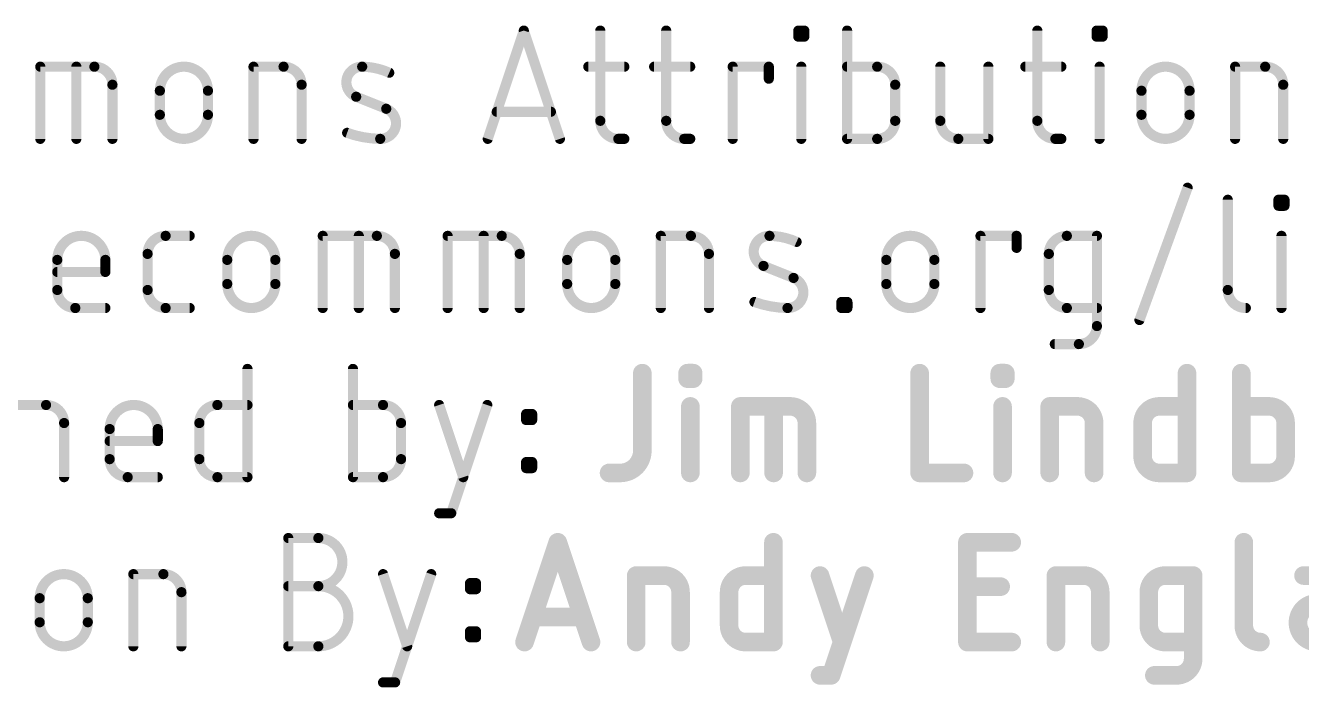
# Model space of a CAD drawing. Extents: x -31.8 to 54.9, y -28.5 to 33.1.
# Drawn here: x 6.61 to 25.78, y -28.48 to -18.54 of the extents above; entities that cross this region are included whole.
import ezdxf

# ---------------------------------------------------------------- set-up
doc = ezdxf.new("R2010")
doc.units = 0
doc.layers.add('51', color=53, linetype='CONTINUOUS')

msp = doc.modelspace()

# ---------------------------------------------------------------- linework, layer by layer
at = {"layer": '51'}
for points, const_width in [([(13.5572, -20.2438), (14.0991, -18.6182)], 0.1524), ([(14.0991, -18.6182), (14.641, -20.2438)], 0.1524), ([(15.2477, -18.6182), (15.2477, -19.9729)], 0.1524), ([(16.2377, -18.6182), (16.2377, -19.9729)], 0.1524), ([(18.2223, -18.7085), (18.2223, -18.6182)], 0.1524), ([(18.2223, -18.6182), (18.3126, -18.6182)], 0.1524), ([(18.3126, -18.6182), (18.3126, -18.7085)], 0.1524), ([(18.9556, -18.6182), (18.9556, -20.2438)], 0.1524), ([(21.8128, -18.6182), (21.8128, -19.9729)], 0.1524), ([(22.7032, -18.7085), (22.7032, -18.6182)], 0.1524), ([(22.7032, -18.6182), (22.7935, -18.6182)], 0.1524), ([(22.7935, -18.6182), (22.7935, -18.7085)], 0.1524), ([(18.3126, -18.7085), (18.2223, -18.7085)], 0.1524), ([(22.7935, -18.7085), (22.7032, -18.7085)], 0.1524), ([(6.8358, -20.2438), (6.8358, -19.1601)], 0.1524), ([(6.8358, -19.1601), (7.6486, -19.1601)], 0.1524), ([(7.3777, -20.2438), (7.3777, -19.1601)], 0.1524), ([(10.0385, -20.2438), (10.0385, -19.1601)], 0.1524), ([(10.0385, -19.1601), (10.49, -19.1601)], 0.1524), ([(15.0671, -19.1601), (15.6089, -19.1601)], 0.1524), ([(16.057, -19.1601), (16.5989, -19.1601)], 0.1524), ([(17.2373, -20.2438), (17.2373, -19.1601)], 0.1524), ([(17.2373, -19.1601), (17.7792, -19.1601)], 0.1524), ([(17.7792, -19.1601), (17.7792, -19.3407)], 0.1524), ([(18.2674, -20.2438), (18.2674, -19.1601)], 0.1524), ([(19.4072, -19.1601), (18.9556, -19.1601)], 0.1524), ([(20.3551, -19.1601), (20.3551, -19.9729)], 0.1524), ([(21.0776, -20.2438), (21.0776, -19.1601)], 0.1524), ([(21.6322, -19.1601), (22.174, -19.1601)], 0.1524), ([(22.7484, -20.2438), (22.7484, -19.1601)], 0.1524), ([(24.7839, -20.2438), (24.7839, -19.1601)], 0.1524), ([(24.7839, -19.1601), (25.2355, -19.1601)], 0.1524), ([(7.9196, -19.431), (7.9196, -20.2438)], 0.1524), ([(10.761, -19.431), (10.761, -20.2438)], 0.1524), ([(19.6781, -19.9729), (19.6781, -19.431)], 0.1524), ([(25.5064, -19.431), (25.5064, -20.2438)], 0.1524), ([(8.6317, -19.8826), (8.6317, -19.5213)], 0.1524), ([(9.3542, -19.5213), (9.3542, -19.8826)], 0.1524), ([(12.0323, -19.7922), (11.5808, -19.6116)], 0.1524), ([(23.3771, -19.8826), (23.3771, -19.5213)], 0.1524), ([(24.0996, -19.5213), (24.0996, -19.8826)], 0.1524), ([(14.5055, -19.8374), (13.6927, -19.8374)], 0.1524), ([(15.5186, -20.2438), (15.6089, -20.2438)], 0.1524), ([(16.5086, -20.2438), (16.5989, -20.2438)], 0.1524), ([(18.9556, -20.2438), (19.4072, -20.2438)], 0.1524), ([(20.626, -20.2438), (21.0776, -20.2438)], 0.1524), ([(22.0837, -20.2438), (22.174, -20.2438)], 0.1524), ([(23.3475, -22.9644), (24.07, -20.9776)], 0.1524), ([(24.6738, -21.1582), (24.6738, -22.5129)], 0.1524), ([(25.4351, -21.2485), (25.4351, -21.1582)], 0.1524), ([(25.4351, -21.1582), (25.5254, -21.1582)], 0.1524), ([(25.5254, -21.1582), (25.5254, -21.2485)], 0.1524), ([(25.5254, -21.2485), (25.4351, -21.2485)], 0.1524), ([(8.7184, -21.7001), (9.0797, -21.7001)], 0.1524), ([(11.0787, -22.7838), (11.0787, -21.7001)], 0.1524), ([(11.0787, -21.7001), (11.8915, -21.7001)], 0.1524), ([(11.6206, -22.7838), (11.6206, -21.7001)], 0.1524), ([(12.9545, -22.7838), (12.9545, -21.7001)], 0.1524), ([(12.9545, -21.7001), (13.7673, -21.7001)], 0.1524), ([(13.4963, -22.7838), (13.4963, -21.7001)], 0.1524), ([(16.1571, -22.7838), (16.1571, -21.7001)], 0.1524), ([(16.1571, -21.7001), (16.6087, -21.7001)], 0.1524), ([(20.9592, -22.7838), (20.9592, -21.7001)], 0.1524), ([(20.9592, -21.7001), (21.5011, -21.7001)], 0.1524), ([(21.5011, -21.7001), (21.5011, -21.8807)], 0.1524), ([(22.2564, -21.7001), (22.7079, -21.7001)], 0.1524), ([(22.7079, -21.7001), (22.7079, -23.0547)], 0.1524), ([(25.4803, -22.7838), (25.4803, -21.7001)], 0.1524), ([(7.091, -22.5129), (7.091, -22.0613)], 0.1524), ([(7.8135, -22.0613), (7.8135, -22.2419)], 0.1524), ([(8.4475, -22.5129), (8.4475, -21.971)], 0.1524), ([(9.6441, -22.4226), (9.6441, -22.0613)], 0.1524), ([(10.3666, -22.0613), (10.3666, -22.4226)], 0.1524), ([(12.1625, -21.971), (12.1625, -22.7838)], 0.1524), ([(14.0382, -21.971), (14.0382, -22.7838)], 0.1524), ([(14.7503, -22.4226), (14.7503, -22.0613)], 0.1524), ([(15.4728, -22.0613), (15.4728, -22.4226)], 0.1524), ([(16.8796, -21.971), (16.8796, -22.7838)], 0.1524), ([(19.5439, -22.4226), (19.5439, -22.0613)], 0.1524), ([(20.2664, -22.0613), (20.2664, -22.4226)], 0.1524), ([(21.9855, -22.5129), (21.9855, -21.971)], 0.1524), ([(7.8135, -22.2419), (7.091, -22.2419)], 0.1524), ([(18.151, -22.3322), (17.6994, -22.1516)], 0.1524), ([(7.8135, -22.7838), (7.3619, -22.7838)], 0.1524), ([(9.0797, -22.7838), (8.7184, -22.7838)], 0.1524), ([(18.87, -22.7838), (18.87, -22.6935)], 0.1524), ([(18.87, -22.6935), (18.9603, -22.6935)], 0.1524), ([(18.9603, -22.7838), (18.87, -22.7838)], 0.1524), ([(18.9603, -22.6935), (18.9603, -22.7838)], 0.1524), ([(22.7079, -22.7838), (22.2564, -22.7838)], 0.1524), ([(22.437, -23.3257), (22.0758, -23.3257)], 0.1524), ([(9.9478, -23.6982), (9.9478, -25.3238)], 0.1524), ([(11.5325, -23.6982), (11.5325, -25.3238)], 0.1524), ([(15.8792, -23.7617), (15.8792, -24.9273)], 0.2794), ([(16.5595, -23.845), (16.5595, -23.7617)], 0.2794), ([(16.5595, -23.7617), (16.6427, -23.7617)], 0.2794), ([(16.6427, -23.845), (16.5595, -23.845)], 0.2794), ([(16.6427, -23.7617), (16.6427, -23.845)], 0.2794), ([(20.045, -23.7617), (20.045, -25.2603)], 0.2794), ([(21.2488, -23.845), (21.2488, -23.7617)], 0.2794), ([(21.2488, -23.7617), (21.3321, -23.7617)], 0.2794), ([(21.3321, -23.845), (21.2488, -23.845)], 0.2794), ([(21.3321, -23.7617), (21.3321, -23.845)], 0.2794), ([(24.0613, -23.7617), (24.0613, -25.2603)], 0.2794), ([(24.8763, -23.7617), (24.8763, -25.2603)], 0.2794), ([(16.6011, -25.2603), (16.6011, -24.2612)], 0.2794), ([(17.3521, -25.2603), (17.3521, -24.2612)], 0.2794), ([(17.3521, -24.2612), (18.1014, -24.2612)], 0.2794), ([(17.8516, -25.2603), (17.8516, -24.2612)], 0.2794), ([(21.2904, -25.2603), (21.2904, -24.2612)], 0.2794), ([(21.9995, -25.2603), (21.9995, -24.2612)], 0.2794), ([(21.9995, -24.2612), (22.4158, -24.2612)], 0.2794), ([(23.645, -24.2612), (24.0613, -24.2612)], 0.2794), ([(25.2926, -24.2612), (24.8763, -24.2612)], 0.2794), ([(6.4711, -24.2401), (6.9227, -24.2401)], 0.1524), ([(9.4962, -24.2401), (9.9478, -24.2401)], 0.1524), ([(11.9841, -24.2401), (11.5325, -24.2401)], 0.1524), ([(12.8278, -24.2401), (13.189, -25.3238)], 0.1524), ([(13.0084, -25.8657), (13.5503, -24.2401)], 0.1524), ([(14.1339, -24.4658), (14.1339, -24.3755)], 0.1524), ([(14.1339, -24.3755), (14.2242, -24.3755)], 0.1524), ([(14.2242, -24.3755), (14.2242, -24.4658)], 0.1524), ([(7.1936, -24.511), (7.1936, -25.3238)], 0.1524), ([(7.8779, -25.0529), (7.8779, -24.6013)], 0.1524), ([(8.6004, -24.6013), (8.6004, -24.7819)], 0.1524), ([(9.2253, -25.0529), (9.2253, -24.511)], 0.1524), ([(12.255, -25.0529), (12.255, -24.511)], 0.1524), ([(14.2242, -24.4658), (14.1339, -24.4658)], 0.1524), ([(18.3511, -24.511), (18.3511, -25.2603)], 0.2794), ([(22.6656, -24.511), (22.6656, -25.2603)], 0.2794), ([(23.3953, -25.0105), (23.3953, -24.511)], 0.2794), ([(25.5423, -25.0105), (25.5423, -24.511)], 0.2794), ([(8.6004, -24.7819), (7.8779, -24.7819)], 0.1524), ([(14.1339, -25.1883), (14.1339, -25.098)], 0.1524), ([(14.1339, -25.098), (14.2242, -25.098)], 0.1524), ([(14.2242, -25.098), (14.2242, -25.1883)], 0.1524), ([(8.6004, -25.3238), (8.1488, -25.3238)], 0.1524), ([(9.9478, -25.3238), (9.4962, -25.3238)], 0.1524), ([(11.5325, -25.3238), (11.9841, -25.3238)], 0.1524), ([(14.2242, -25.1883), (14.1339, -25.1883)], 0.1524), ([(15.5462, -25.2603), (15.3797, -25.2603)], 0.2794), ([(20.045, -25.2603), (20.711, -25.2603)], 0.2794), ([(24.0613, -25.2603), (23.645, -25.2603)], 0.2794), ([(24.8763, -25.2603), (25.2926, -25.2603)], 0.2794), ([(12.8278, -25.8657), (13.0084, -25.8657)], 0.1524), ([(10.561, -27.8638), (10.561, -26.2382)], 0.1524), ([(10.561, -26.2382), (11.0126, -26.2382)], 0.1524), ([(14.1097, -27.8003), (14.6092, -26.3017)], 0.2794), ([(14.6092, -26.3017), (15.1088, -27.8003)], 0.2794), ([(17.849, -26.3017), (17.849, -27.8003)], 0.2794), ([(20.7626, -27.8003), (20.7626, -26.3017)], 0.2794), ([(20.7626, -26.3017), (21.4286, -26.3017)], 0.2794), ([(24.9147, -26.3017), (24.9147, -27.5505)], 0.2794), ([(8.2335, -27.8638), (8.2335, -26.7801)], 0.1524), ([(8.2335, -26.7801), (8.685, -26.7801)], 0.1524), ([(11.985, -26.7801), (12.3462, -27.8638)], 0.1524), ([(12.1656, -28.4057), (12.7075, -26.7801)], 0.1524), ([(15.7872, -27.8003), (15.7872, -26.8012)], 0.2794), ([(15.7872, -26.8012), (16.2035, -26.8012)], 0.2794), ([(17.4328, -26.8012), (17.849, -26.8012)], 0.2794), ([(18.5487, -26.8012), (18.8818, -27.8003)], 0.2794), ([(18.7153, -28.2998), (19.2148, -26.8012)], 0.2794), ([(20.7626, -26.9677), (21.2621, -26.9677)], 0.2794), ([(22.0918, -27.8003), (22.0918, -26.8012)], 0.2794), ([(22.0918, -26.8012), (22.5081, -26.8012)], 0.2794), ([(23.7373, -26.8012), (24.1536, -26.8012)], 0.2794), ([(24.1536, -26.8012), (24.1536, -28.0501)], 0.2794), ([(26.1443, -26.8012), (25.8113, -26.8012)], 0.2794), ([(8.956, -27.051), (8.956, -27.8638)], 0.1524), ([(10.561, -26.9607), (11.0126, -26.9607)], 0.1524), ([(13.291, -27.0058), (13.291, -26.9155)], 0.1524), ([(13.291, -26.9155), (13.3813, -26.9155)], 0.1524), ([(13.3813, -27.0058), (13.291, -27.0058)], 0.1524), ([(13.3813, -26.9155), (13.3813, -27.0058)], 0.1524), ([(16.4533, -27.051), (16.4533, -27.8003)], 0.2794), ([(17.183, -27.5505), (17.183, -27.051)], 0.2794), ([(22.7579, -27.051), (22.7579, -27.8003)], 0.2794), ([(23.4876, -27.5505), (23.4876, -27.051)], 0.2794), ([(6.8267, -27.5026), (6.8267, -27.1413)], 0.1524), ([(7.5492, -27.1413), (7.5492, -27.5026)], 0.1524), ([(14.9839, -27.4257), (14.2346, -27.4257)], 0.2794), ([(13.291, -27.7283), (13.291, -27.638)], 0.1524), ([(13.291, -27.638), (13.3813, -27.638)], 0.1524), ([(13.3813, -27.638), (13.3813, -27.7283)], 0.1524), ([(11.0126, -27.8638), (10.561, -27.8638)], 0.1524), ([(13.3813, -27.7283), (13.291, -27.7283)], 0.1524), ([(17.849, -27.8003), (17.4328, -27.8003)], 0.2794), ([(21.4286, -27.8003), (20.7626, -27.8003)], 0.2794), ([(24.1536, -27.8003), (23.7373, -27.8003)], 0.2794), ([(18.5487, -28.2998), (18.7153, -28.2998)], 0.2794), ([(23.9039, -28.2998), (23.5708, -28.2998)], 0.2794), ([(11.985, -28.4057), (12.1656, -28.4057)], 0.1524)]:
    msp.add_lwpolyline(points, dxfattribs=dict(at, const_width=const_width))
for points, const_width in [([(14.1353, -18.6062, 1), (14.063, -18.6302)], 0.0762), ([(14.1353, -18.6302, 1), (14.063, -18.6062)], 0.0762), ([(15.2858, -18.6182, 1), (15.2096, -18.6182)], 0.0762), ([(16.2758, -18.6182, 1), (16.1996, -18.6182)], 0.0762), ([(18.2604, -18.6182, 1), (18.1842, -18.6182)], 0.0762), ([(18.2223, -18.5801, 1), (18.2223, -18.6563)], 0.0762), ([(18.3507, -18.6182, 1), (18.2745, -18.6182)], 0.0762), ([(18.3126, -18.6563, 1), (18.3126, -18.5801)], 0.0762), ([(18.9937, -18.6182, 1), (18.9175, -18.6182)], 0.0762), ([(21.8509, -18.6182, 1), (21.7747, -18.6182)], 0.0762), ([(22.7413, -18.6182, 1), (22.6651, -18.6182)], 0.0762), ([(22.7032, -18.5801, 1), (22.7032, -18.6563)], 0.0762), ([(22.8316, -18.6182, 1), (22.7554, -18.6182)], 0.0762), ([(22.7935, -18.6563, 1), (22.7935, -18.5801)], 0.0762), ([(18.2223, -18.6704, 1), (18.2223, -18.7466)], 0.0762), ([(18.1842, -18.7085, 1), (18.2604, -18.7085)], 0.0762), ([(18.2745, -18.7085, 1), (18.3507, -18.7085)], 0.0762), ([(18.3126, -18.7466, 1), (18.3126, -18.6704)], 0.0762), ([(22.7032, -18.6704, 1), (22.7032, -18.7466)], 0.0762), ([(22.6651, -18.7085, 1), (22.7413, -18.7085)], 0.0762), ([(22.7554, -18.7085, 1), (22.8316, -18.7085)], 0.0762), ([(22.7935, -18.7466, 1), (22.7935, -18.6704)], 0.0762), ([(6.8739, -19.1601, 1), (6.7977, -19.1601)], 0.0762), ([(6.8358, -19.122, 1), (6.8358, -19.1982)], 0.0762), ([(7.4158, -19.1601, 1), (7.3396, -19.1601)], 0.0762), ([(7.9196, -19.431, 0.4142), (7.6486, -19.1601)], 0.1524), ([(7.6486, -19.122, 1), (7.6486, -19.1982)], 0.0762), ([(7.6486, -19.1982, 1), (7.6486, -19.122)], 0.0762), ([(9.3542, -19.5213, 1), (8.6317, -19.5213)], 0.1524), ([(10.0766, -19.1601, 1), (10.0004, -19.1601)], 0.0762), ([(10.0385, -19.122, 1), (10.0385, -19.1982)], 0.0762), ([(10.761, -19.431, 0.4142), (10.49, -19.1601)], 0.1524), ([(10.49, -19.122, 1), (10.49, -19.1982)], 0.0762), ([(10.49, -19.1982, 1), (10.49, -19.122)], 0.0762), ([(11.6711, -19.1601, 0.8318), (11.5808, -19.6116)], 0.1524), ([(11.6716, -19.122, 1), (11.6705, -19.1982)], 0.0762), ([(12.0775, -19.2504, 0.1026), (11.6711, -19.1601)], 0.1524), ([(11.6705, -19.1982, 1), (11.6716, -19.122)], 0.0762), ([(15.0671, -19.122, 1), (15.0671, -19.1982)], 0.0762), ([(15.6089, -19.1982, 1), (15.6089, -19.122)], 0.0762), ([(16.057, -19.122, 1), (16.057, -19.1982)], 0.0762), ([(16.5989, -19.1982, 1), (16.5989, -19.122)], 0.0762), ([(17.2754, -19.1601, 1), (17.1992, -19.1601)], 0.0762), ([(17.2373, -19.122, 1), (17.2373, -19.1982)], 0.0762), ([(17.8173, -19.1601, 1), (17.7411, -19.1601)], 0.0762), ([(17.7792, -19.1982, 1), (17.7792, -19.122)], 0.0762), ([(18.3055, -19.1601, 1), (18.2293, -19.1601)], 0.0762), ([(18.9556, -19.122, 1), (18.9556, -19.1982)], 0.0762), ([(19.6781, -19.431, 0.4142), (19.4072, -19.1601)], 0.1524), ([(19.4072, -19.122, 1), (19.4072, -19.1982)], 0.0762), ([(19.4072, -19.1982, 1), (19.4072, -19.122)], 0.0762), ([(20.3932, -19.1601, 1), (20.317, -19.1601)], 0.0762), ([(21.1157, -19.1601, 1), (21.0395, -19.1601)], 0.0762), ([(21.6322, -19.122, 1), (21.6322, -19.1982)], 0.0762), ([(22.174, -19.1982, 1), (22.174, -19.122)], 0.0762), ([(22.7865, -19.1601, 1), (22.7103, -19.1601)], 0.0762), ([(24.0996, -19.5213, 1), (23.3771, -19.5213)], 0.1524), ([(24.822, -19.1601, 1), (24.7458, -19.1601)], 0.0762), ([(24.7839, -19.122, 1), (24.7839, -19.1982)], 0.0762), ([(25.5064, -19.431, 0.4142), (25.2355, -19.1601)], 0.1524), ([(25.2355, -19.122, 1), (25.2355, -19.1982)], 0.0762), ([(25.2355, -19.1982, 1), (25.2355, -19.122)], 0.0762), ([(7.9577, -19.431, 1), (7.8815, -19.431)], 0.0762), ([(10.7991, -19.431, 1), (10.7229, -19.431)], 0.0762), ([(12.0618, -19.2851, 1), (12.0931, -19.2156)], 0.0762), ([(17.7411, -19.3407, 1), (17.8173, -19.3407)], 0.0762), ([(19.7162, -19.431, 1), (19.64, -19.431)], 0.0762), ([(25.5445, -19.431, 1), (25.4683, -19.431)], 0.0762), ([(7.8815, -19.431, 1), (7.9577, -19.431)], 0.0762), ([(8.6698, -19.5213, 1), (8.5936, -19.5213)], 0.0762), ([(8.5936, -19.5213, 1), (8.6698, -19.5213)], 0.0762), ([(9.3923, -19.5213, 1), (9.3161, -19.5213)], 0.0762), ([(9.3161, -19.5213, 1), (9.3923, -19.5213)], 0.0762), ([(10.7229, -19.431, 1), (10.7991, -19.431)], 0.0762), ([(11.5949, -19.5763, 1), (11.5666, -19.647)], 0.0762), ([(11.5666, -19.647, 1), (11.5949, -19.5762)], 0.0762), ([(19.64, -19.431, 1), (19.7162, -19.431)], 0.0762), ([(23.4152, -19.5213, 1), (23.339, -19.5213)], 0.0762), ([(23.339, -19.5213, 1), (23.4152, -19.5213)], 0.0762), ([(24.1377, -19.5213, 1), (24.0615, -19.5213)], 0.0762), ([(24.0615, -19.5213, 1), (24.1377, -19.5213)], 0.0762), ([(25.4683, -19.431, 1), (25.5445, -19.431)], 0.0762), ([(11.942, -20.2438, 0.8318), (12.0323, -19.7922)], 0.1524), ([(12.0465, -19.7569, 1), (12.0182, -19.8276)], 0.0762), ([(12.0182, -19.8276, 1), (12.0465, -19.7569)], 0.0762), ([(8.6317, -19.8826, 1), (9.3542, -19.8826)], 0.1524), ([(8.6698, -19.8826, 1), (8.5936, -19.8826)], 0.0762), ([(8.5936, -19.8826, 1), (8.6698, -19.8826)], 0.0762), ([(9.3923, -19.8826, 1), (9.3161, -19.8826)], 0.0762), ([(9.3161, -19.8826, 1), (9.3923, -19.8826)], 0.0762), ([(13.6927, -19.7993, 1), (13.6927, -19.8755)], 0.0762), ([(14.5055, -19.8755, 1), (14.5055, -19.7993)], 0.0762), ([(15.2477, -19.9729, 0.4142), (15.5186, -20.2438)], 0.1524), ([(15.2858, -19.9729, 1), (15.2096, -19.9729)], 0.0762), ([(16.2377, -19.9729, 0.4142), (16.5086, -20.2438)], 0.1524), ([(16.2758, -19.9729, 1), (16.1996, -19.9729)], 0.0762), ([(19.4072, -20.2438, 0.4142), (19.6781, -19.9729)], 0.1524), ([(19.7162, -19.9729, 1), (19.64, -19.9729)], 0.0762), ([(20.3551, -19.9729, 0.4142), (20.626, -20.2438)], 0.1524), ([(20.3932, -19.9729, 1), (20.317, -19.9729)], 0.0762), ([(21.8128, -19.9729, 0.4142), (22.0837, -20.2438)], 0.1524), ([(21.8509, -19.9729, 1), (21.7747, -19.9729)], 0.0762), ([(23.3771, -19.8826, 1), (24.0996, -19.8826)], 0.1524), ([(23.4152, -19.8826, 1), (23.339, -19.8826)], 0.0762), ([(23.339, -19.8826, 1), (23.4152, -19.8826)], 0.0762), ([(24.1377, -19.8826, 1), (24.0615, -19.8826)], 0.0762), ([(24.0615, -19.8826, 1), (24.1377, -19.8826)], 0.0762), ([(11.4582, -20.1176, 1), (11.4324, -20.1893)], 0.0762), ([(11.4453, -20.1535, 0.083), (11.942, -20.2438)], 0.1524), ([(15.2096, -19.9729, 1), (15.2858, -19.9729)], 0.0762), ([(16.1996, -19.9729, 1), (16.2758, -19.9729)], 0.0762), ([(19.64, -19.9729, 1), (19.7162, -19.9729)], 0.0762), ([(20.317, -19.9729, 1), (20.3932, -19.9729)], 0.0762), ([(21.7747, -19.9729, 1), (21.8509, -19.9729)], 0.0762), ([(6.7977, -20.2438, 1), (6.8739, -20.2438)], 0.0762), ([(7.3396, -20.2438, 1), (7.4158, -20.2438)], 0.0762), ([(7.8815, -20.2438, 1), (7.9577, -20.2438)], 0.0762), ([(10.0004, -20.2438, 1), (10.0766, -20.2438)], 0.0762), ([(10.7229, -20.2438, 1), (10.7991, -20.2438)], 0.0762), ([(11.9425, -20.2057, 1), (11.9415, -20.2819)], 0.0762), ([(11.9415, -20.2819, 1), (11.9425, -20.2057)], 0.0762), ([(13.5211, -20.2318, 1), (13.5934, -20.2558)], 0.0762), ([(14.6048, -20.2558, 1), (14.6771, -20.2318)], 0.0762), ([(15.5186, -20.2057, 1), (15.5186, -20.2819)], 0.0762), ([(15.5186, -20.2819, 1), (15.5186, -20.2057)], 0.0762), ([(15.6089, -20.2819, 1), (15.6089, -20.2057)], 0.0762), ([(16.5086, -20.2057, 1), (16.5086, -20.2819)], 0.0762), ([(16.5086, -20.2819, 1), (16.5086, -20.2057)], 0.0762), ([(16.5989, -20.2819, 1), (16.5989, -20.2057)], 0.0762), ([(17.1992, -20.2438, 1), (17.2754, -20.2438)], 0.0762), ([(18.2293, -20.2438, 1), (18.3055, -20.2438)], 0.0762), ([(18.9556, -20.2057, 1), (18.9556, -20.2819)], 0.0762), ([(18.9175, -20.2438, 1), (18.9937, -20.2438)], 0.0762), ([(19.4072, -20.2057, 1), (19.4072, -20.2819)], 0.0762), ([(19.4072, -20.2819, 1), (19.4072, -20.2057)], 0.0762), ([(20.626, -20.2057, 1), (20.626, -20.2819)], 0.0762), ([(20.626, -20.2819, 1), (20.626, -20.2057)], 0.0762), ([(21.0395, -20.2438, 1), (21.1157, -20.2438)], 0.0762), ([(21.0776, -20.2819, 1), (21.0776, -20.2057)], 0.0762), ([(22.0837, -20.2057, 1), (22.0837, -20.2819)], 0.0762), ([(22.0837, -20.2819, 1), (22.0837, -20.2057)], 0.0762), ([(22.174, -20.2819, 1), (22.174, -20.2057)], 0.0762), ([(22.7103, -20.2438, 1), (22.7865, -20.2438)], 0.0762), ([(24.7458, -20.2438, 1), (24.822, -20.2438)], 0.0762), ([(25.4683, -20.2438, 1), (25.5445, -20.2438)], 0.0762), ([(24.1058, -20.9906, 1), (24.0342, -20.9646)], 0.0762), ([(24.7119, -21.1582, 1), (24.6357, -21.1582)], 0.0762), ([(25.4732, -21.1582, 1), (25.397, -21.1582)], 0.0762), ([(25.4351, -21.1201, 1), (25.4351, -21.1963)], 0.0762), ([(25.5635, -21.1582, 1), (25.4873, -21.1582)], 0.0762), ([(25.5254, -21.1963, 1), (25.5254, -21.1201)], 0.0762), ([(25.4351, -21.2104, 1), (25.4351, -21.2866)], 0.0762), ([(25.397, -21.2485, 1), (25.4732, -21.2485)], 0.0762), ([(25.4873, -21.2485, 1), (25.5635, -21.2485)], 0.0762), ([(25.5254, -21.2866, 1), (25.5254, -21.2104)], 0.0762), ([(7.8135, -22.0613, 1), (7.091, -22.0613)], 0.1524), ([(8.7184, -21.7001, 0.4142), (8.4475, -21.971)], 0.1524), ([(8.7184, -21.662, 1), (8.7184, -21.7382)], 0.0762), ([(8.7184, -21.7382, 1), (8.7184, -21.662)], 0.0762), ([(9.0797, -21.7382, 1), (9.0797, -21.662)], 0.0762), ([(10.3666, -22.0613, 1), (9.6441, -22.0613)], 0.1524), ([(11.1168, -21.7001, 1), (11.0406, -21.7001)], 0.0762), ([(11.0787, -21.662, 1), (11.0787, -21.7382)], 0.0762), ([(11.6587, -21.7001, 1), (11.5825, -21.7001)], 0.0762), ([(12.1625, -21.971, 0.4142), (11.8915, -21.7001)], 0.1524), ([(11.8915, -21.662, 1), (11.8915, -21.7382)], 0.0762), ([(11.8915, -21.7382, 1), (11.8915, -21.662)], 0.0762), ([(12.9926, -21.7001, 1), (12.9164, -21.7001)], 0.0762), ([(12.9545, -21.662, 1), (12.9545, -21.7382)], 0.0762), ([(13.5344, -21.7001, 1), (13.4582, -21.7001)], 0.0762), ([(14.0382, -21.971, 0.4142), (13.7673, -21.7001)], 0.1524), ([(13.7673, -21.662, 1), (13.7673, -21.7382)], 0.0762), ([(13.7673, -21.7382, 1), (13.7673, -21.662)], 0.0762), ([(15.4728, -22.0613, 1), (14.7503, -22.0613)], 0.1524), ([(16.1952, -21.7001, 1), (16.119, -21.7001)], 0.0762), ([(16.1571, -21.662, 1), (16.1571, -21.7382)], 0.0762), ([(16.8796, -21.971, 0.4142), (16.6087, -21.7001)], 0.1524), ([(16.6087, -21.662, 1), (16.6087, -21.7382)], 0.0762), ([(16.6087, -21.7382, 1), (16.6087, -21.662)], 0.0762), ([(17.7897, -21.7001, 0.8318), (17.6994, -22.1516)], 0.1524), ([(18.1961, -21.7904, 0.1026), (17.7897, -21.7001)], 0.1524), ([(17.7903, -21.662, 1), (17.7892, -21.7382)], 0.0762), ([(17.7892, -21.7382, 1), (17.7903, -21.662)], 0.0762), ([(20.2664, -22.0613, 1), (19.5439, -22.0613)], 0.1524), ([(20.9973, -21.7001, 1), (20.9211, -21.7001)], 0.0762), ([(20.9592, -21.662, 1), (20.9592, -21.7382)], 0.0762), ([(21.5392, -21.7001, 1), (21.463, -21.7001)], 0.0762), ([(21.5011, -21.7382, 1), (21.5011, -21.662)], 0.0762), ([(22.2564, -21.7001, 0.4142), (21.9855, -21.971)], 0.1524), ([(22.2564, -21.662, 1), (22.2564, -21.7382)], 0.0762), ([(22.2564, -21.7382, 1), (22.2564, -21.662)], 0.0762), ([(22.746, -21.7001, 1), (22.6698, -21.7001)], 0.0762), ([(22.7079, -21.7382, 1), (22.7079, -21.662)], 0.0762), ([(25.5184, -21.7001, 1), (25.4422, -21.7001)], 0.0762), ([(18.1805, -21.8251, 1), (18.2118, -21.7556)], 0.0762), ([(21.463, -21.8807, 1), (21.5392, -21.8807)], 0.0762), ([(7.1291, -22.0613, 1), (7.0529, -22.0613)], 0.0762), ([(7.0529, -22.0613, 1), (7.1291, -22.0613)], 0.0762), ([(7.8516, -22.0613, 1), (7.7754, -22.0613)], 0.0762), ([(7.7754, -22.0613, 1), (7.8516, -22.0613)], 0.0762), ([(8.4856, -21.971, 1), (8.4094, -21.971)], 0.0762), ([(8.4094, -21.971, 1), (8.4856, -21.971)], 0.0762), ([(9.6822, -22.0613, 1), (9.606, -22.0613)], 0.0762), ([(9.606, -22.0613, 1), (9.6822, -22.0613)], 0.0762), ([(10.4047, -22.0613, 1), (10.3285, -22.0613)], 0.0762), ([(10.3285, -22.0613, 1), (10.4047, -22.0613)], 0.0762), ([(12.2006, -21.971, 1), (12.1244, -21.971)], 0.0762), ([(12.1244, -21.971, 1), (12.2006, -21.971)], 0.0762), ([(14.0763, -21.971, 1), (14.0001, -21.971)], 0.0762), ([(14.0001, -21.971, 1), (14.0763, -21.971)], 0.0762), ([(14.7884, -22.0613, 1), (14.7122, -22.0613)], 0.0762), ([(14.7122, -22.0613, 1), (14.7884, -22.0613)], 0.0762), ([(15.5109, -22.0613, 1), (15.4347, -22.0613)], 0.0762), ([(15.4347, -22.0613, 1), (15.5109, -22.0613)], 0.0762), ([(16.9177, -21.971, 1), (16.8415, -21.971)], 0.0762), ([(16.8415, -21.971, 1), (16.9177, -21.971)], 0.0762), ([(19.582, -22.0613, 1), (19.5058, -22.0613)], 0.0762), ([(19.5058, -22.0613, 1), (19.582, -22.0613)], 0.0762), ([(20.3045, -22.0613, 1), (20.2283, -22.0613)], 0.0762), ([(20.2283, -22.0613, 1), (20.3045, -22.0613)], 0.0762), ([(22.0236, -21.971, 1), (21.9474, -21.971)], 0.0762), ([(21.9474, -21.971, 1), (22.0236, -21.971)], 0.0762), ([(7.091, -22.2038, 1), (7.091, -22.28)], 0.0762), ([(7.7754, -22.2419, 1), (7.8516, -22.2419)], 0.0762), ([(7.8135, -22.28, 1), (7.8135, -22.2038)], 0.0762), ([(17.7136, -22.1163, 1), (17.6853, -22.187)], 0.0762), ([(17.6853, -22.187, 1), (17.7136, -22.1162)], 0.0762), ([(9.6441, -22.4226, 1), (10.3666, -22.4226)], 0.1524), ([(9.6822, -22.4226, 1), (9.606, -22.4226)], 0.0762), ([(9.606, -22.4226, 1), (9.6822, -22.4226)], 0.0762), ([(10.4047, -22.4226, 1), (10.3285, -22.4226)], 0.0762), ([(10.3285, -22.4226, 1), (10.4047, -22.4226)], 0.0762), ([(14.7503, -22.4226, 1), (15.4728, -22.4226)], 0.1524), ([(14.7884, -22.4226, 1), (14.7122, -22.4226)], 0.0762), ([(14.7122, -22.4226, 1), (14.7884, -22.4226)], 0.0762), ([(15.5109, -22.4226, 1), (15.4347, -22.4226)], 0.0762), ([(15.4347, -22.4226, 1), (15.5109, -22.4226)], 0.0762), ([(18.0607, -22.7838, 0.8318), (18.151, -22.3322)], 0.1524), ([(18.1651, -22.2969, 1), (18.1368, -22.3676)], 0.0762), ([(18.1368, -22.3676, 1), (18.1651, -22.2969)], 0.0762), ([(19.5439, -22.4226, 1), (20.2664, -22.4226)], 0.1524), ([(19.582, -22.4226, 1), (19.5058, -22.4226)], 0.0762), ([(19.5058, -22.4226, 1), (19.582, -22.4226)], 0.0762), ([(20.3045, -22.4226, 1), (20.2283, -22.4226)], 0.0762), ([(20.2283, -22.4226, 1), (20.3045, -22.4226)], 0.0762), ([(7.091, -22.5129, 0.4142), (7.3619, -22.7838)], 0.1524), ([(7.1291, -22.5129, 1), (7.0529, -22.5129)], 0.0762), ([(7.0529, -22.5129, 1), (7.1291, -22.5129)], 0.0762), ([(8.4475, -22.5129, 0.4142), (8.7184, -22.7838)], 0.1524), ([(8.4856, -22.5129, 1), (8.4094, -22.5129)], 0.0762), ([(8.4094, -22.5129, 1), (8.4856, -22.5129)], 0.0762), ([(21.9855, -22.5129, 0.4142), (22.2564, -22.7838)], 0.1524), ([(22.0236, -22.5129, 1), (21.9474, -22.5129)], 0.0762), ([(21.9474, -22.5129, 1), (22.0236, -22.5129)], 0.0762), ([(24.6738, -22.5129, 0.4142), (24.9447, -22.7838)], 0.1524), ([(24.7119, -22.5129, 1), (24.6357, -22.5129)], 0.0762), ([(24.6357, -22.5129, 1), (24.7119, -22.5129)], 0.0762), ([(7.3619, -22.7457, 1), (7.3619, -22.8219)], 0.0762), ([(7.3619, -22.8219, 1), (7.3619, -22.7457)], 0.0762), ([(7.8135, -22.8219, 1), (7.8135, -22.7457)], 0.0762), ([(8.7184, -22.7457, 1), (8.7184, -22.8219)], 0.0762), ([(8.7184, -22.8219, 1), (8.7184, -22.7457)], 0.0762), ([(9.0797, -22.8219, 1), (9.0797, -22.7457)], 0.0762), ([(11.0406, -22.7838, 1), (11.1168, -22.7838)], 0.0762), ([(11.5825, -22.7838, 1), (11.6587, -22.7838)], 0.0762), ([(12.1244, -22.7838, 1), (12.2006, -22.7838)], 0.0762), ([(12.9164, -22.7838, 1), (12.9926, -22.7838)], 0.0762), ([(13.4582, -22.7838, 1), (13.5344, -22.7838)], 0.0762), ([(14.0001, -22.7838, 1), (14.0763, -22.7838)], 0.0762), ([(16.119, -22.7838, 1), (16.1952, -22.7838)], 0.0762), ([(16.8415, -22.7838, 1), (16.9177, -22.7838)], 0.0762), ([(17.5768, -22.6576, 1), (17.551, -22.7293)], 0.0762), ([(17.5639, -22.6935, 0.083), (18.0607, -22.7838)], 0.1524), ([(18.0612, -22.7457, 1), (18.0601, -22.8219)], 0.0762), ([(18.0601, -22.8219, 1), (18.0612, -22.7457)], 0.0762), ([(18.9081, -22.6935, 1), (18.8319, -22.6935)], 0.0762), ([(18.87, -22.6554, 1), (18.87, -22.7316)], 0.0762), ([(18.87, -22.7457, 1), (18.87, -22.8219)], 0.0762), ([(18.8319, -22.7838, 1), (18.9081, -22.7838)], 0.0762), ([(18.9984, -22.6935, 1), (18.9222, -22.6935)], 0.0762), ([(18.9222, -22.7838, 1), (18.9984, -22.7838)], 0.0762), ([(18.9603, -22.7316, 1), (18.9603, -22.6554)], 0.0762), ([(18.9603, -22.8219, 1), (18.9603, -22.7457)], 0.0762), ([(20.9211, -22.7838, 1), (20.9973, -22.7838)], 0.0762), ([(22.2564, -22.7457, 1), (22.2564, -22.8219)], 0.0762), ([(22.2564, -22.8219, 1), (22.2564, -22.7457)], 0.0762), ([(22.7079, -22.8219, 1), (22.7079, -22.7457)], 0.0762), ([(24.9447, -22.8219, 1), (24.9447, -22.7457)], 0.0762), ([(25.4422, -22.7838, 1), (25.5184, -22.7838)], 0.0762), ([(22.437, -23.3257, 0.4142), (22.7079, -23.0547)], 0.1524), ([(22.746, -23.0547, 1), (22.6698, -23.0547)], 0.0762), ([(23.3117, -22.9514, 1), (23.3833, -22.9774)], 0.0762), ([(22.6698, -23.0547, 1), (22.746, -23.0547)], 0.0762), ([(22.0758, -23.2876, 1), (22.0758, -23.3638)], 0.0762), ([(22.437, -23.2876, 1), (22.437, -23.3638)], 0.0762), ([(22.437, -23.3638, 1), (22.437, -23.2876)], 0.0762), ([(9.9859, -23.6982, 1), (9.9097, -23.6982)], 0.0762), ([(11.5706, -23.6982, 1), (11.4944, -23.6982)], 0.0762), ([(15.9491, -23.7617, 1), (15.8094, -23.7617)], 0.1397), ([(16.6293, -23.7617, 1), (16.4896, -23.7617)], 0.1397), ([(16.5595, -23.6919, 1), (16.5595, -23.8316)], 0.1397), ([(16.5595, -23.7751, 1), (16.5595, -23.9148)], 0.1397), ([(16.7126, -23.7617, 1), (16.5729, -23.7617)], 0.1397), ([(16.6427, -23.8316, 1), (16.6427, -23.6919)], 0.1397), ([(16.6427, -23.9148, 1), (16.6427, -23.7751)], 0.1397), ([(20.1149, -23.7617, 1), (19.9752, -23.7617)], 0.1397), ([(21.3187, -23.7617, 1), (21.179, -23.7617)], 0.1397), ([(21.2488, -23.6919, 1), (21.2488, -23.8316)], 0.1397), ([(21.2488, -23.7751, 1), (21.2488, -23.9148)], 0.1397), ([(21.4019, -23.7617, 1), (21.2622, -23.7617)], 0.1397), ([(21.3321, -23.8316, 1), (21.3321, -23.6919)], 0.1397), ([(21.3321, -23.9148, 1), (21.3321, -23.7751)], 0.1397), ([(24.1312, -23.7617, 1), (23.9915, -23.7617)], 0.1397), ([(24.9461, -23.7617, 1), (24.8064, -23.7617)], 0.1397), ([(16.4896, -23.845, 1), (16.6293, -23.845)], 0.1397), ([(16.5729, -23.845, 1), (16.7126, -23.845)], 0.1397), ([(21.179, -23.845, 1), (21.3187, -23.845)], 0.1397), ([(21.2622, -23.845, 1), (21.4019, -23.845)], 0.1397), ([(16.6709, -24.2612, 1), (16.5312, -24.2612)], 0.1397), ([(17.4219, -24.2612, 1), (17.2822, -24.2612)], 0.1397), ([(17.3521, -24.1914, 1), (17.3521, -24.3311)], 0.1397), ([(17.9214, -24.2612, 1), (17.7817, -24.2612)], 0.1397), ([(18.3511, -24.511, 0.4142), (18.1014, -24.2612)], 0.2794), ([(18.1014, -24.1914, 1), (18.1014, -24.3311)], 0.1397), ([(18.1014, -24.3311, 1), (18.1014, -24.1914)], 0.1397), ([(21.3603, -24.2612, 1), (21.2206, -24.2612)], 0.1397), ([(22.0694, -24.2612, 1), (21.9297, -24.2612)], 0.1397), ([(21.9995, -24.1914, 1), (21.9995, -24.3311)], 0.1397), ([(22.6656, -24.511, 0.4142), (22.4158, -24.2612)], 0.2794), ([(22.4158, -24.1914, 1), (22.4158, -24.3311)], 0.1397), ([(22.4158, -24.3311, 1), (22.4158, -24.1914)], 0.1397), ([(23.645, -24.2612, 0.4142), (23.3953, -24.511)], 0.2794), ([(23.645, -24.1914, 1), (23.645, -24.3311)], 0.1397), ([(23.645, -24.3311, 1), (23.645, -24.1914)], 0.1397), ([(24.0613, -24.3311, 1), (24.0613, -24.1914)], 0.1397), ([(24.8763, -24.1914, 1), (24.8763, -24.3311)], 0.1397), ([(25.5423, -24.511, 0.4142), (25.2926, -24.2612)], 0.2794), ([(25.2926, -24.1914, 1), (25.2926, -24.3311)], 0.1397), ([(25.2926, -24.3311, 1), (25.2926, -24.1914)], 0.1397), ([(7.1936, -24.511, 0.4142), (6.9227, -24.2401)], 0.1524), ([(6.9227, -24.202, 1), (6.9227, -24.2782)], 0.0762), ([(6.9227, -24.2782, 1), (6.9227, -24.202)], 0.0762), ([(8.6004, -24.6013, 1), (7.8779, -24.6013)], 0.1524), ([(9.4962, -24.2401, 0.4142), (9.2253, -24.511)], 0.1524), ([(9.4962, -24.202, 1), (9.4962, -24.2782)], 0.0762), ([(9.4962, -24.2782, 1), (9.4962, -24.202)], 0.0762), ([(9.9478, -24.2782, 1), (9.9478, -24.202)], 0.0762), ([(11.5325, -24.202, 1), (11.5325, -24.2782)], 0.0762), ([(12.255, -24.511, 0.4142), (11.9841, -24.2401)], 0.1524), ([(11.9841, -24.202, 1), (11.9841, -24.2782)], 0.0762), ([(11.9841, -24.2782, 1), (11.9841, -24.202)], 0.0762), ([(12.8639, -24.228, 1), (12.7916, -24.2521)], 0.0762), ([(13.5864, -24.2521, 1), (13.5141, -24.228)], 0.0762), ([(14.172, -24.3755, 1), (14.0958, -24.3755)], 0.0762), ([(14.1339, -24.3374, 1), (14.1339, -24.4136)], 0.0762), ([(14.2623, -24.3755, 1), (14.1861, -24.3755)], 0.0762), ([(14.2242, -24.4136, 1), (14.2242, -24.3374)], 0.0762), ([(7.2317, -24.511, 1), (7.1555, -24.511)], 0.0762), ([(7.1555, -24.511, 1), (7.2317, -24.511)], 0.0762), ([(7.916, -24.6013, 1), (7.8398, -24.6013)], 0.0762), ([(8.6385, -24.6013, 1), (8.5623, -24.6013)], 0.0762), ([(9.2634, -24.511, 1), (9.1872, -24.511)], 0.0762), ([(9.1872, -24.511, 1), (9.2634, -24.511)], 0.0762), ([(12.2931, -24.511, 1), (12.2169, -24.511)], 0.0762), ([(12.2169, -24.511, 1), (12.2931, -24.511)], 0.0762), ([(14.1339, -24.4277, 1), (14.1339, -24.5039)], 0.0762), ([(14.0958, -24.4658, 1), (14.172, -24.4658)], 0.0762), ([(14.1861, -24.4658, 1), (14.2623, -24.4658)], 0.0762), ([(14.2242, -24.5039, 1), (14.2242, -24.4277)], 0.0762), ([(18.421, -24.511, 1), (18.2813, -24.511)], 0.1397), ([(18.2813, -24.511, 1), (18.421, -24.511)], 0.1397), ([(22.7354, -24.511, 1), (22.5957, -24.511)], 0.1397), ([(22.5957, -24.511, 1), (22.7354, -24.511)], 0.1397), ([(23.4651, -24.511, 1), (23.3254, -24.511)], 0.1397), ([(23.3254, -24.511, 1), (23.4651, -24.511)], 0.1397), ([(25.6122, -24.511, 1), (25.4725, -24.511)], 0.1397), ([(25.4725, -24.511, 1), (25.6122, -24.511)], 0.1397), ([(7.8398, -24.6013, 1), (7.916, -24.6013)], 0.0762), ([(7.8779, -24.7438, 1), (7.8779, -24.82)], 0.0762), ([(8.5623, -24.6013, 1), (8.6385, -24.6013)], 0.0762), ([(8.6004, -24.82, 1), (8.6004, -24.7438)], 0.0762), ([(8.5623, -24.7819, 1), (8.6385, -24.7819)], 0.0762), ([(15.5462, -25.2603, 0.4142), (15.8792, -24.9273)], 0.2794), ([(15.9491, -24.9273, 1), (15.8094, -24.9273)], 0.1397), ([(15.8094, -24.9273, 1), (15.9491, -24.9273)], 0.1397), ([(23.4651, -25.0105, 1), (23.3254, -25.0105)], 0.1397), ([(23.3953, -25.0105, 0.4142), (23.645, -25.2603)], 0.2794), ([(25.2926, -25.2603, 0.4142), (25.5423, -25.0105)], 0.2794), ([(25.6122, -25.0105, 1), (25.4725, -25.0105)], 0.1397), ([(7.8779, -25.0529, 0.4142), (8.1488, -25.3238)], 0.1524), ([(7.916, -25.0529, 1), (7.8398, -25.0529)], 0.0762), ([(7.8398, -25.0529, 1), (7.916, -25.0529)], 0.0762), ([(9.2253, -25.0529, 0.4142), (9.4962, -25.3238)], 0.1524), ([(9.2634, -25.0529, 1), (9.1872, -25.0529)], 0.0762), ([(9.1872, -25.0529, 1), (9.2634, -25.0529)], 0.0762), ([(11.9841, -25.3238, 0.4142), (12.255, -25.0529)], 0.1524), ([(12.2931, -25.0529, 1), (12.2169, -25.0529)], 0.0762), ([(12.2169, -25.0529, 1), (12.2931, -25.0529)], 0.0762), ([(14.172, -25.098, 1), (14.0958, -25.098)], 0.0762), ([(14.1339, -25.0599, 1), (14.1339, -25.1361)], 0.0762), ([(14.2623, -25.098, 1), (14.1861, -25.098)], 0.0762), ([(14.2242, -25.1361, 1), (14.2242, -25.0599)], 0.0762), ([(23.3254, -25.0105, 1), (23.4651, -25.0105)], 0.1397), ([(25.4725, -25.0105, 1), (25.6122, -25.0105)], 0.1397), ([(7.1555, -25.3238, 1), (7.2317, -25.3238)], 0.0762), ([(8.1488, -25.2857, 1), (8.1488, -25.3619)], 0.0762), ([(8.1488, -25.3619, 1), (8.1488, -25.2857)], 0.0762), ([(8.6004, -25.3619, 1), (8.6004, -25.2857)], 0.0762), ([(9.4962, -25.2857, 1), (9.4962, -25.3619)], 0.0762), ([(9.4962, -25.3619, 1), (9.4962, -25.2857)], 0.0762), ([(9.9097, -25.3238, 1), (9.9859, -25.3238)], 0.0762), ([(9.9478, -25.3619, 1), (9.9478, -25.2857)], 0.0762), ([(11.5325, -25.2857, 1), (11.5325, -25.3619)], 0.0762), ([(11.4944, -25.3238, 1), (11.5706, -25.3238)], 0.0762), ([(11.9841, -25.2857, 1), (11.9841, -25.3619)], 0.0762), ([(11.9841, -25.3619, 1), (11.9841, -25.2857)], 0.0762), ([(13.1529, -25.3358, 1), (13.2252, -25.3118)], 0.0762), ([(14.1339, -25.1502, 1), (14.1339, -25.2264)], 0.0762), ([(14.0958, -25.1883, 1), (14.172, -25.1883)], 0.0762), ([(14.1861, -25.1883, 1), (14.2623, -25.1883)], 0.0762), ([(14.2242, -25.2264, 1), (14.2242, -25.1502)], 0.0762), ([(15.3797, -25.1905, 1), (15.3797, -25.3301)], 0.1397), ([(15.5462, -25.1905, 1), (15.5462, -25.3301)], 0.1397), ([(15.5462, -25.3301, 1), (15.5462, -25.1905)], 0.1397), ([(16.5312, -25.2603, 1), (16.6709, -25.2603)], 0.1397), ([(17.2822, -25.2603, 1), (17.4219, -25.2603)], 0.1397), ([(17.7817, -25.2603, 1), (17.9214, -25.2603)], 0.1397), ([(18.2813, -25.2603, 1), (18.421, -25.2603)], 0.1397), ([(20.045, -25.1905, 1), (20.045, -25.3301)], 0.1397), ([(19.9752, -25.2603, 1), (20.1149, -25.2603)], 0.1397), ([(20.711, -25.3301, 1), (20.711, -25.1905)], 0.1397), ([(21.2206, -25.2603, 1), (21.3603, -25.2603)], 0.1397), ([(21.9297, -25.2603, 1), (22.0694, -25.2603)], 0.1397), ([(22.5957, -25.2603, 1), (22.7354, -25.2603)], 0.1397), ([(23.645, -25.1905, 1), (23.645, -25.3301)], 0.1397), ([(23.645, -25.3301, 1), (23.645, -25.1905)], 0.1397), ([(23.9915, -25.2603, 1), (24.1312, -25.2603)], 0.1397), ([(24.0613, -25.3301, 1), (24.0613, -25.1905)], 0.1397), ([(24.8064, -25.2603, 1), (24.9461, -25.2603)], 0.1397), ([(24.8763, -25.1905, 1), (24.8763, -25.3301)], 0.1397), ([(25.2926, -25.1905, 1), (25.2926, -25.3301)], 0.1397), ([(25.2926, -25.3301, 1), (25.2926, -25.1905)], 0.1397), ([(12.8278, -25.8276, 1), (12.8278, -25.9038)], 0.0762), ([(12.9723, -25.8536, 1), (13.0446, -25.8777)], 0.0762), ([(13.0084, -25.9038, 1), (13.0084, -25.8276)], 0.0762), ([(10.5991, -26.2382, 1), (10.5229, -26.2382)], 0.0762), ([(10.561, -26.2001, 1), (10.561, -26.2763)], 0.0762), ([(11.0126, -26.9607, 1), (11.0126, -26.2382)], 0.1524), ([(11.0126, -26.2001, 1), (11.0126, -26.2763)], 0.0762), ([(11.0126, -26.2763, 1), (11.0126, -26.2001)], 0.0762), ([(14.6755, -26.2796, 1), (14.543, -26.3238)], 0.1397), ([(14.6755, -26.3238, 1), (14.543, -26.2796)], 0.1397), ([(17.9189, -26.3017, 1), (17.7792, -26.3017)], 0.1397), ([(20.8324, -26.3017, 1), (20.6927, -26.3017)], 0.1397), ([(20.7626, -26.2319, 1), (20.7626, -26.3715)], 0.1397), ([(21.4286, -26.3715, 1), (21.4286, -26.2319)], 0.1397), ([(24.9845, -26.3017, 1), (24.8448, -26.3017)], 0.1397), ([(7.5492, -27.1413, 1), (6.8267, -27.1413)], 0.1524), ([(8.2716, -26.7801, 1), (8.1954, -26.7801)], 0.0762), ([(8.2335, -26.742, 1), (8.2335, -26.8182)], 0.0762), ([(8.956, -27.051, 0.4142), (8.685, -26.7801)], 0.1524), ([(8.685, -26.742, 1), (8.685, -26.8182)], 0.0762), ([(8.685, -26.8182, 1), (8.685, -26.742)], 0.0762), ([(12.0211, -26.768, 1), (11.9488, -26.7921)], 0.0762), ([(12.7436, -26.7921, 1), (12.6713, -26.768)], 0.0762), ([(15.8571, -26.8012, 1), (15.7174, -26.8012)], 0.1397), ([(15.7872, -26.7314, 1), (15.7872, -26.8711)], 0.1397), ([(16.4533, -27.051, 0.4142), (16.2035, -26.8012)], 0.2794), ([(16.2035, -26.7314, 1), (16.2035, -26.8711)], 0.1397), ([(16.2035, -26.8711, 1), (16.2035, -26.7314)], 0.1397), ([(17.4328, -26.8012, 0.4142), (17.183, -27.051)], 0.2794), ([(17.4328, -26.7314, 1), (17.4328, -26.8711)], 0.1397), ([(17.4328, -26.8711, 1), (17.4328, -26.7314)], 0.1397), ([(17.849, -26.8711, 1), (17.849, -26.7314)], 0.1397), ([(18.615, -26.7791, 1), (18.4825, -26.8233)], 0.1397), ([(19.281, -26.8233, 1), (19.1485, -26.7791)], 0.1397), ([(20.7626, -26.8979, 1), (20.7626, -27.0376)], 0.1397), ([(21.2621, -27.0376, 1), (21.2621, -26.8979)], 0.1397), ([(22.1617, -26.8012, 1), (22.022, -26.8012)], 0.1397), ([(22.0918, -26.7314, 1), (22.0918, -26.8711)], 0.1397), ([(22.7579, -27.051, 0.4142), (22.5081, -26.8012)], 0.2794), ([(22.5081, -26.7314, 1), (22.5081, -26.8711)], 0.1397), ([(22.5081, -26.8711, 1), (22.5081, -26.7314)], 0.1397), ([(23.7373, -26.8012, 0.4142), (23.4876, -27.051)], 0.2794), ([(23.7373, -26.7314, 1), (23.7373, -26.8711)], 0.1397), ([(23.7373, -26.8711, 1), (23.7373, -26.7314)], 0.1397), ([(24.2235, -26.8012, 1), (24.0838, -26.8012)], 0.1397), ([(24.1536, -26.8711, 1), (24.1536, -26.7314)], 0.1397), ([(25.8113, -26.7314, 1), (25.8113, -26.8711)], 0.1397), ([(8.9941, -27.051, 1), (8.9179, -27.051)], 0.0762), ([(8.9179, -27.051, 1), (8.9941, -27.051)], 0.0762), ([(10.561, -26.9226, 1), (10.561, -26.9988)], 0.0762), ([(11.0126, -27.8638, 1), (11.0126, -26.9607)], 0.1524), ([(11.0126, -26.9226, 1), (11.0126, -26.9988)], 0.0762), ([(11.0126, -26.9226, 1), (11.0126, -26.9988)], 0.0762), ([(11.0126, -26.9988, 1), (11.0126, -26.9226)], 0.0762), ([(13.3291, -26.9155, 1), (13.2529, -26.9155)], 0.0762), ([(13.291, -26.8774, 1), (13.291, -26.9536)], 0.0762), ([(13.291, -26.9677, 1), (13.291, -27.0439)], 0.0762), ([(13.2529, -27.0058, 1), (13.3291, -27.0058)], 0.0762), ([(13.4194, -26.9155, 1), (13.3432, -26.9155)], 0.0762), ([(13.3432, -27.0058, 1), (13.4194, -27.0058)], 0.0762), ([(13.3813, -26.9536, 1), (13.3813, -26.8774)], 0.0762), ([(13.3813, -27.0439, 1), (13.3813, -26.9677)], 0.0762), ([(16.5231, -27.051, 1), (16.3834, -27.051)], 0.1397), ([(16.3834, -27.051, 1), (16.5231, -27.051)], 0.1397), ([(17.2528, -27.051, 1), (17.1131, -27.051)], 0.1397), ([(17.1131, -27.051, 1), (17.2528, -27.051)], 0.1397), ([(22.8277, -27.051, 1), (22.688, -27.051)], 0.1397), ([(22.688, -27.051, 1), (22.8277, -27.051)], 0.1397), ([(23.5574, -27.051, 1), (23.4177, -27.051)], 0.1397), ([(23.4177, -27.051, 1), (23.5574, -27.051)], 0.1397), ([(6.8648, -27.1413, 1), (6.7886, -27.1413)], 0.0762), ([(6.7886, -27.1413, 1), (6.8648, -27.1413)], 0.0762), ([(7.5873, -27.1413, 1), (7.5111, -27.1413)], 0.0762), ([(7.5111, -27.1413, 1), (7.5873, -27.1413)], 0.0762), ([(26.0194, -27.2175, 1), (26.0194, -27.8003)], 0.2794), ([(14.2346, -27.3558, 1), (14.2346, -27.4955)], 0.1397), ([(14.9839, -27.4955, 1), (14.9839, -27.3558)], 0.1397), ([(6.8267, -27.5026, 1), (7.5492, -27.5026)], 0.1524), ([(6.8648, -27.5026, 1), (6.7886, -27.5026)], 0.0762), ([(6.7886, -27.5026, 1), (6.8648, -27.5026)], 0.0762), ([(7.5873, -27.5026, 1), (7.5111, -27.5026)], 0.0762), ([(7.5111, -27.5026, 1), (7.5873, -27.5026)], 0.0762), ([(13.3291, -27.638, 1), (13.2529, -27.638)], 0.0762), ([(13.291, -27.5999, 1), (13.291, -27.6761)], 0.0762), ([(13.4194, -27.638, 1), (13.3432, -27.638)], 0.0762), ([(13.3813, -27.6761, 1), (13.3813, -27.5999)], 0.0762), ([(17.2528, -27.5505, 1), (17.1131, -27.5505)], 0.1397), ([(17.1131, -27.5505, 1), (17.2528, -27.5505)], 0.1397), ([(17.183, -27.5505, 0.4142), (17.4328, -27.8003)], 0.2794), ([(23.5574, -27.5505, 1), (23.4177, -27.5505)], 0.1397), ([(23.4177, -27.5505, 1), (23.5574, -27.5505)], 0.1397), ([(23.4876, -27.5505, 0.4142), (23.7373, -27.8003)], 0.2794), ([(24.9147, -27.5505, 0.4142), (25.1645, -27.8003)], 0.2794), ([(24.9845, -27.5505, 1), (24.8448, -27.5505)], 0.1397), ([(24.8448, -27.5505, 1), (24.9845, -27.5505)], 0.1397), ([(10.561, -27.8257, 1), (10.561, -27.9019)], 0.0762), ([(11.0126, -27.8257, 1), (11.0126, -27.9019)], 0.0762), ([(11.0126, -27.9019, 1), (11.0126, -27.8257)], 0.0762), ([(13.291, -27.6902, 1), (13.291, -27.7664)], 0.0762), ([(13.2529, -27.7283, 1), (13.3291, -27.7283)], 0.0762), ([(13.3432, -27.7283, 1), (13.4194, -27.7283)], 0.0762), ([(13.3813, -27.7664, 1), (13.3813, -27.6902)], 0.0762), ([(14.0434, -27.7782, 1), (14.176, -27.8224)], 0.1397), ([(15.0425, -27.8224, 1), (15.175, -27.7782)], 0.1397), ([(15.7174, -27.8003, 1), (15.8571, -27.8003)], 0.1397), ([(16.3834, -27.8003, 1), (16.5231, -27.8003)], 0.1397), ([(17.4328, -27.7305, 1), (17.4328, -27.8701)], 0.1397), ([(17.4328, -27.8701, 1), (17.4328, -27.7305)], 0.1397), ([(17.7792, -27.8003, 1), (17.9189, -27.8003)], 0.1397), ([(17.849, -27.8701, 1), (17.849, -27.7305)], 0.1397), ([(18.8155, -27.8224, 1), (18.948, -27.7782)], 0.1397), ([(20.6927, -27.8003, 1), (20.8324, -27.8003)], 0.1397), ([(20.7626, -27.7305, 1), (20.7626, -27.8701)], 0.1397), ([(21.4286, -27.8701, 1), (21.4286, -27.7305)], 0.1397), ([(22.022, -27.8003, 1), (22.1617, -27.8003)], 0.1397), ([(22.688, -27.8003, 1), (22.8277, -27.8003)], 0.1397), ([(23.7373, -27.7305, 1), (23.7373, -27.8701)], 0.1397), ([(23.7373, -27.8701, 1), (23.7373, -27.7305)], 0.1397), ([(24.1536, -27.8701, 1), (24.1536, -27.7305)], 0.1397), ([(25.1645, -27.8701, 1), (25.1645, -27.7304)], 0.1397), ([(8.1954, -27.8638, 1), (8.2716, -27.8638)], 0.0762), ([(8.9179, -27.8638, 1), (8.9941, -27.8638)], 0.0762), ([(10.5229, -27.8638, 1), (10.5991, -27.8638)], 0.0762), ([(12.3101, -27.8758, 1), (12.3824, -27.8518)], 0.0762), ([(23.9039, -28.2998, 0.4142), (24.1536, -28.0501)], 0.2794), ([(24.2235, -28.0501, 1), (24.0838, -28.0501)], 0.1397), ([(24.0838, -28.0501, 1), (24.2235, -28.0501)], 0.1397), ([(18.5487, -28.23, 1), (18.5487, -28.3697)], 0.1397), ([(18.7153, -28.3697, 1), (18.7153, -28.23)], 0.1397), ([(23.5708, -28.23, 1), (23.5708, -28.3697)], 0.1397), ([(23.9039, -28.23, 1), (23.9038, -28.3697)], 0.1397), ([(23.9039, -28.3697, 1), (23.9039, -28.23)], 0.1397), ([(11.985, -28.3676, 1), (11.985, -28.4438)], 0.0762), ([(12.1294, -28.3936, 1), (12.2017, -28.4177)], 0.0762), ([(12.1656, -28.4438, 1), (12.1656, -28.3676)], 0.0762), ([(18.649, -28.2777, 1), (18.7815, -28.3219)], 0.1397)]:
    msp.add_lwpolyline(points, format="xyb", dxfattribs=dict(at, const_width=const_width))

doc.saveas('drawing.dxf')
